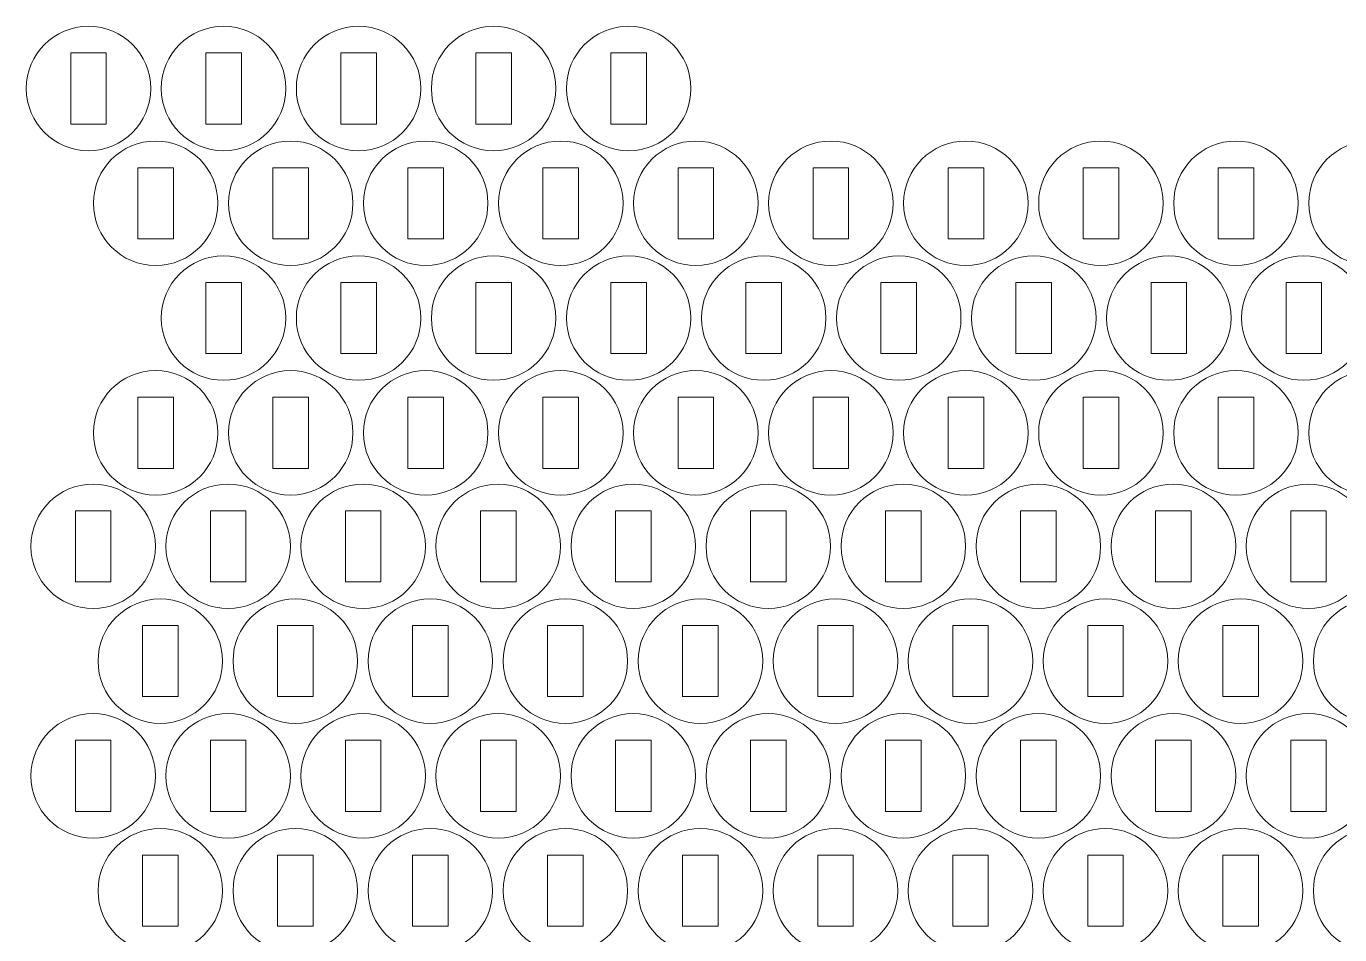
# Model space of a CAD drawing. Header units: millimetres. Extents: x -491 to 491, y -426 to 426.
# Drawn here: x -169.7 to -59, y -356.7 to -280 of the extents above; entities that cross this region are included whole.
import ezdxf

# ---------------------------------------------------------------- set-up
doc = ezdxf.new("R2010")
doc.units = ezdxf.units.MM
doc.header["$MEASUREMENT"] = 0
doc.layers.add('Camada 1', color=7, linetype='Continuous')

msp = doc.modelspace()

# ---------------------------------------------------------------- linework, layer by layer
at = {"layer": 'Camada 1', "lineweight": 20}
for points in [[(-164.47, -290.5416), (-161.5705, -290.5416), (-159.22, -288.1911), (-159.22, -285.2916), (-159.22, -285.2916), (-159.22, -282.3921), (-161.5705, -280.0416), (-164.47, -280.0416), (-164.47, -280.0416), (-167.3695, -280.0416), (-169.72, -282.3921), (-169.72, -285.2916), (-169.72, -285.2916), (-169.72, -288.1911), (-167.3695, -290.5416), (-164.47, -290.5416)], [(-153.0818, -290.5416), (-150.1823, -290.5416), (-147.8318, -288.1911), (-147.8318, -285.2916), (-147.8318, -285.2916), (-147.8318, -282.3921), (-150.1823, -280.0416), (-153.0818, -280.0416), (-153.0818, -280.0416), (-155.9813, -280.0416), (-158.3318, -282.3921), (-158.3318, -285.2916), (-158.3318, -285.2916), (-158.3318, -288.1911), (-155.9813, -290.5416), (-153.0818, -290.5416)], [(-141.6936, -290.5416), (-138.7941, -290.5416), (-136.4436, -288.1911), (-136.4436, -285.2916), (-136.4436, -285.2916), (-136.4436, -282.3921), (-138.7941, -280.0416), (-141.6936, -280.0416), (-141.6936, -280.0416), (-144.5931, -280.0416), (-146.9436, -282.3921), (-146.9436, -285.2916), (-146.9436, -285.2916), (-146.9436, -288.1911), (-144.5931, -290.5416), (-141.6936, -290.5416)], [(-130.3054, -290.5416), (-127.4059, -290.5416), (-125.0554, -288.1911), (-125.0554, -285.2916), (-125.0554, -285.2916), (-125.0554, -282.3921), (-127.4059, -280.0416), (-130.3054, -280.0416), (-130.3054, -280.0416), (-133.2049, -280.0416), (-135.5554, -282.3921), (-135.5554, -285.2916), (-135.5554, -285.2916), (-135.5554, -288.1911), (-133.2049, -290.5416), (-130.3054, -290.5416)], [(-118.9172, -290.5416), (-116.0177, -290.5416), (-113.6672, -288.1911), (-113.6672, -285.2916), (-113.6672, -285.2916), (-113.6672, -282.3921), (-116.0177, -280.0416), (-118.9172, -280.0416), (-118.9172, -280.0416), (-121.8167, -280.0416), (-124.1672, -282.3921), (-124.1672, -285.2916), (-124.1672, -285.2916), (-124.1672, -288.1911), (-121.8167, -290.5416), (-118.9172, -290.5416)], [(-165.97, -288.2916), (-165.97, -288.2916), (-162.97, -288.2916), (-162.97, -288.2916), (-162.97, -288.2916), (-162.97, -288.2916), (-162.97, -282.2916), (-162.97, -282.2916), (-162.97, -282.2916), (-162.97, -282.2916), (-165.97, -282.2916), (-165.97, -282.2916), (-165.97, -282.2916), (-165.97, -282.2916), (-165.97, -288.2916), (-165.97, -288.2916)], [(-154.5818, -288.2916), (-154.5818, -288.2916), (-151.5818, -288.2916), (-151.5818, -288.2916), (-151.5818, -288.2916), (-151.5818, -288.2916), (-151.5818, -282.2916), (-151.5818, -282.2916), (-151.5818, -282.2916), (-151.5818, -282.2916), (-154.5818, -282.2916), (-154.5818, -282.2916), (-154.5818, -282.2916), (-154.5818, -282.2916), (-154.5818, -288.2916), (-154.5818, -288.2916)], [(-143.1936, -288.2916), (-143.1936, -288.2916), (-140.1936, -288.2916), (-140.1936, -288.2916), (-140.1936, -288.2916), (-140.1936, -288.2916), (-140.1936, -282.2916), (-140.1936, -282.2916), (-140.1936, -282.2916), (-140.1936, -282.2916), (-143.1936, -282.2916), (-143.1936, -282.2916), (-143.1936, -282.2916), (-143.1936, -282.2916), (-143.1936, -288.2916), (-143.1936, -288.2916)], [(-131.8054, -288.2916), (-131.8054, -288.2916), (-128.8054, -288.2916), (-128.8054, -288.2916), (-128.8054, -288.2916), (-128.8054, -288.2916), (-128.8054, -282.2916), (-128.8054, -282.2916), (-128.8054, -282.2916), (-128.8054, -282.2916), (-131.8054, -282.2916), (-131.8054, -282.2916), (-131.8054, -282.2916), (-131.8054, -282.2916), (-131.8054, -288.2916), (-131.8054, -288.2916)], [(-120.4172, -288.2916), (-120.4172, -288.2916), (-117.4172, -288.2916), (-117.4172, -288.2916), (-117.4172, -288.2916), (-117.4172, -288.2916), (-117.4172, -282.2916), (-117.4172, -282.2916), (-117.4172, -282.2916), (-117.4172, -282.2916), (-120.4172, -282.2916), (-120.4172, -282.2916), (-120.4172, -282.2916), (-120.4172, -282.2916), (-120.4172, -288.2916), (-120.4172, -288.2916)], [(-158.8079, -300.2254), (-155.9084, -300.2254), (-153.5579, -297.8749), (-153.5579, -294.9754), (-153.5579, -294.9754), (-153.5579, -292.0759), (-155.9084, -289.7254), (-158.8079, -289.7254), (-158.8079, -289.7254), (-161.7074, -289.7254), (-164.0579, -292.0759), (-164.0579, -294.9754), (-164.0579, -294.9754), (-164.0579, -297.8749), (-161.7074, -300.2254), (-158.8079, -300.2254)], [(-147.4197, -300.2254), (-144.5202, -300.2254), (-142.1697, -297.8749), (-142.1697, -294.9754), (-142.1697, -294.9754), (-142.1697, -292.0759), (-144.5202, -289.7254), (-147.4197, -289.7254), (-147.4197, -289.7254), (-150.3192, -289.7254), (-152.6697, -292.0759), (-152.6697, -294.9754), (-152.6697, -294.9754), (-152.6697, -297.8749), (-150.3192, -300.2254), (-147.4197, -300.2254)], [(-136.0315, -300.2254), (-133.132, -300.2254), (-130.7815, -297.8749), (-130.7815, -294.9754), (-130.7815, -294.9754), (-130.7815, -292.0759), (-133.132, -289.7254), (-136.0315, -289.7254), (-136.0315, -289.7254), (-138.931, -289.7254), (-141.2815, -292.0759), (-141.2815, -294.9754), (-141.2815, -294.9754), (-141.2815, -297.8749), (-138.931, -300.2254), (-136.0315, -300.2254)], [(-124.6433, -300.2254), (-121.7438, -300.2254), (-119.3933, -297.8749), (-119.3933, -294.9754), (-119.3933, -294.9754), (-119.3933, -292.0759), (-121.7438, -289.7254), (-124.6433, -289.7254), (-124.6433, -289.7254), (-127.5428, -289.7254), (-129.8933, -292.0759), (-129.8933, -294.9754), (-129.8933, -294.9754), (-129.8933, -297.8749), (-127.5428, -300.2254), (-124.6433, -300.2254)], [(-113.2551, -300.2254), (-110.3556, -300.2254), (-108.0051, -297.8749), (-108.0051, -294.9754), (-108.0051, -294.9754), (-108.0051, -292.0759), (-110.3556, -289.7254), (-113.2551, -289.7254), (-113.2551, -289.7254), (-116.1546, -289.7254), (-118.5051, -292.0759), (-118.5051, -294.9754), (-118.5051, -294.9754), (-118.5051, -297.8749), (-116.1546, -300.2254), (-113.2551, -300.2254)], [(-101.8669, -300.2254), (-98.9674, -300.2254), (-96.6169, -297.8749), (-96.6169, -294.9754), (-96.6169, -294.9754), (-96.6169, -292.0759), (-98.9674, -289.7254), (-101.8669, -289.7254), (-101.8669, -289.7254), (-104.7664, -289.7254), (-107.1169, -292.0759), (-107.1169, -294.9754), (-107.1169, -294.9754), (-107.1169, -297.8749), (-104.7664, -300.2254), (-101.8669, -300.2254)], [(-90.4787, -300.2254), (-87.5792, -300.2254), (-85.2287, -297.8749), (-85.2287, -294.9754), (-85.2287, -294.9754), (-85.2287, -292.0759), (-87.5792, -289.7254), (-90.4787, -289.7254), (-90.4787, -289.7254), (-93.3782, -289.7254), (-95.7287, -292.0759), (-95.7287, -294.9754), (-95.7287, -294.9754), (-95.7287, -297.8749), (-93.3782, -300.2254), (-90.4787, -300.2254)], [(-79.0905, -300.2254), (-76.191, -300.2254), (-73.8405, -297.8749), (-73.8405, -294.9754), (-73.8405, -294.9754), (-73.8405, -292.0759), (-76.191, -289.7254), (-79.0905, -289.7254), (-79.0905, -289.7254), (-81.99, -289.7254), (-84.3405, -292.0759), (-84.3405, -294.9754), (-84.3405, -294.9754), (-84.3405, -297.8749), (-81.99, -300.2254), (-79.0905, -300.2254)], [(-67.7023, -300.2254), (-64.8028, -300.2254), (-62.4523, -297.8749), (-62.4523, -294.9754), (-62.4523, -294.9754), (-62.4523, -292.0759), (-64.8028, -289.7254), (-67.7023, -289.7254), (-67.7023, -289.7254), (-70.6018, -289.7254), (-72.9523, -292.0759), (-72.9523, -294.9754), (-72.9523, -294.9754), (-72.9523, -297.8749), (-70.6018, -300.2254), (-67.7023, -300.2254)], [(-56.3141, -300.2254), (-53.4146, -300.2254), (-51.0641, -297.8749), (-51.0641, -294.9754), (-51.0641, -294.9754), (-51.0641, -292.0759), (-53.4146, -289.7254), (-56.3141, -289.7254), (-56.3141, -289.7254), (-59.2136, -289.7254), (-61.5641, -292.0759), (-61.5641, -294.9754), (-61.5641, -294.9754), (-61.5641, -297.8749), (-59.2136, -300.2254), (-56.3141, -300.2254)], [(-160.3079, -297.9754), (-160.3079, -297.9754), (-157.3079, -297.9754), (-157.3079, -297.9754), (-157.3079, -297.9754), (-157.3079, -297.9754), (-157.3079, -291.9754), (-157.3079, -291.9754), (-157.3079, -291.9754), (-157.3079, -291.9754), (-160.3079, -291.9754), (-160.3079, -291.9754), (-160.3079, -291.9754), (-160.3079, -291.9754), (-160.3079, -297.9754), (-160.3079, -297.9754)], [(-148.9197, -297.9754), (-148.9197, -297.9754), (-145.9197, -297.9754), (-145.9197, -297.9754), (-145.9197, -297.9754), (-145.9197, -297.9754), (-145.9197, -291.9754), (-145.9197, -291.9754), (-145.9197, -291.9754), (-145.9197, -291.9754), (-148.9197, -291.9754), (-148.9197, -291.9754), (-148.9197, -291.9754), (-148.9197, -291.9754), (-148.9197, -297.9754), (-148.9197, -297.9754)], [(-137.5315, -297.9754), (-137.5315, -297.9754), (-134.5315, -297.9754), (-134.5315, -297.9754), (-134.5315, -297.9754), (-134.5315, -297.9754), (-134.5315, -291.9754), (-134.5315, -291.9754), (-134.5315, -291.9754), (-134.5315, -291.9754), (-137.5315, -291.9754), (-137.5315, -291.9754), (-137.5315, -291.9754), (-137.5315, -291.9754), (-137.5315, -297.9754), (-137.5315, -297.9754)], [(-126.1433, -297.9754), (-126.1433, -297.9754), (-123.1433, -297.9754), (-123.1433, -297.9754), (-123.1433, -297.9754), (-123.1433, -297.9754), (-123.1433, -291.9754), (-123.1433, -291.9754), (-123.1433, -291.9754), (-123.1433, -291.9754), (-126.1433, -291.9754), (-126.1433, -291.9754), (-126.1433, -291.9754), (-126.1433, -291.9754), (-126.1433, -297.9754), (-126.1433, -297.9754)], [(-114.7551, -297.9754), (-114.7551, -297.9754), (-111.7551, -297.9754), (-111.7551, -297.9754), (-111.7551, -297.9754), (-111.7551, -297.9754), (-111.7551, -291.9754), (-111.7551, -291.9754), (-111.7551, -291.9754), (-111.7551, -291.9754), (-114.7551, -291.9754), (-114.7551, -291.9754), (-114.7551, -291.9754), (-114.7551, -291.9754), (-114.7551, -297.9754), (-114.7551, -297.9754)], [(-103.3669, -297.9754), (-103.3669, -297.9754), (-100.3669, -297.9754), (-100.3669, -297.9754), (-100.3669, -297.9754), (-100.3669, -297.9754), (-100.3669, -291.9754), (-100.3669, -291.9754), (-100.3669, -291.9754), (-100.3669, -291.9754), (-103.3669, -291.9754), (-103.3669, -291.9754), (-103.3669, -291.9754), (-103.3669, -291.9754), (-103.3669, -297.9754), (-103.3669, -297.9754)], [(-91.9787, -297.9754), (-91.9787, -297.9754), (-88.9787, -297.9754), (-88.9787, -297.9754), (-88.9787, -297.9754), (-88.9787, -297.9754), (-88.9787, -291.9754), (-88.9787, -291.9754), (-88.9787, -291.9754), (-88.9787, -291.9754), (-91.9787, -291.9754), (-91.9787, -291.9754), (-91.9787, -291.9754), (-91.9787, -291.9754), (-91.9787, -297.9754), (-91.9787, -297.9754)], [(-80.5905, -297.9754), (-80.5905, -297.9754), (-77.5905, -297.9754), (-77.5905, -297.9754), (-77.5905, -297.9754), (-77.5905, -297.9754), (-77.5905, -291.9754), (-77.5905, -291.9754), (-77.5905, -291.9754), (-77.5905, -291.9754), (-80.5905, -291.9754), (-80.5905, -291.9754), (-80.5905, -291.9754), (-80.5905, -291.9754), (-80.5905, -297.9754), (-80.5905, -297.9754)], [(-69.2023, -297.9754), (-69.2023, -297.9754), (-66.2023, -297.9754), (-66.2023, -297.9754), (-66.2023, -297.9754), (-66.2023, -297.9754), (-66.2023, -291.9754), (-66.2023, -291.9754), (-66.2023, -291.9754), (-66.2023, -291.9754), (-69.2023, -291.9754), (-69.2023, -291.9754), (-69.2023, -291.9754), (-69.2023, -291.9754), (-69.2023, -297.9754), (-69.2023, -297.9754)], [(-153.0818, -309.9091), (-150.1823, -309.9091), (-147.8318, -307.5586), (-147.8318, -304.6591), (-147.8318, -304.6591), (-147.8318, -301.7596), (-150.1823, -299.4091), (-153.0818, -299.4091), (-153.0818, -299.4091), (-155.9813, -299.4091), (-158.3318, -301.7596), (-158.3318, -304.6591), (-158.3318, -304.6591), (-158.3318, -307.5586), (-155.9813, -309.9091), (-153.0818, -309.9091)], [(-141.6936, -309.9091), (-138.7941, -309.9091), (-136.4436, -307.5586), (-136.4436, -304.6591), (-136.4436, -304.6591), (-136.4436, -301.7596), (-138.7941, -299.4091), (-141.6936, -299.4091), (-141.6936, -299.4091), (-144.5931, -299.4091), (-146.9436, -301.7596), (-146.9436, -304.6591), (-146.9436, -304.6591), (-146.9436, -307.5586), (-144.5931, -309.9091), (-141.6936, -309.9091)], [(-130.3054, -309.9091), (-127.4059, -309.9091), (-125.0554, -307.5586), (-125.0554, -304.6591), (-125.0554, -304.6591), (-125.0554, -301.7596), (-127.4059, -299.4091), (-130.3054, -299.4091), (-130.3054, -299.4091), (-133.2049, -299.4091), (-135.5554, -301.7596), (-135.5554, -304.6591), (-135.5554, -304.6591), (-135.5554, -307.5586), (-133.2049, -309.9091), (-130.3054, -309.9091)], [(-118.9172, -309.9091), (-116.0177, -309.9091), (-113.6672, -307.5586), (-113.6672, -304.6591), (-113.6672, -304.6591), (-113.6672, -301.7596), (-116.0177, -299.4091), (-118.9172, -299.4091), (-118.9172, -299.4091), (-121.8167, -299.4091), (-124.1672, -301.7596), (-124.1672, -304.6591), (-124.1672, -304.6591), (-124.1672, -307.5586), (-121.8167, -309.9091), (-118.9172, -309.9091)], [(-107.529, -309.9091), (-104.6295, -309.9091), (-102.279, -307.5586), (-102.279, -304.6591), (-102.279, -304.6591), (-102.279, -301.7596), (-104.6295, -299.4091), (-107.529, -299.4091), (-107.529, -299.4091), (-110.4285, -299.4091), (-112.779, -301.7596), (-112.779, -304.6591), (-112.779, -304.6591), (-112.779, -307.5586), (-110.4285, -309.9091), (-107.529, -309.9091)], [(-96.1408, -309.9091), (-93.2413, -309.9091), (-90.8908, -307.5586), (-90.8908, -304.6591), (-90.8908, -304.6591), (-90.8908, -301.7596), (-93.2413, -299.4091), (-96.1408, -299.4091), (-96.1408, -299.4091), (-99.0403, -299.4091), (-101.3908, -301.7596), (-101.3908, -304.6591), (-101.3908, -304.6591), (-101.3908, -307.5586), (-99.0403, -309.9091), (-96.1408, -309.9091)], [(-84.7526, -309.9091), (-81.8531, -309.9091), (-79.5026, -307.5586), (-79.5026, -304.6591), (-79.5026, -304.6591), (-79.5026, -301.7596), (-81.8531, -299.4091), (-84.7526, -299.4091), (-84.7526, -299.4091), (-87.6521, -299.4091), (-90.0026, -301.7596), (-90.0026, -304.6591), (-90.0026, -304.6591), (-90.0026, -307.5586), (-87.6521, -309.9091), (-84.7526, -309.9091)], [(-73.3644, -309.9091), (-70.4649, -309.9091), (-68.1144, -307.5586), (-68.1144, -304.6591), (-68.1144, -304.6591), (-68.1144, -301.7596), (-70.4649, -299.4091), (-73.3644, -299.4091), (-73.3644, -299.4091), (-76.2639, -299.4091), (-78.6144, -301.7596), (-78.6144, -304.6591), (-78.6144, -304.6591), (-78.6144, -307.5586), (-76.2639, -309.9091), (-73.3644, -309.9091)], [(-61.9762, -309.9091), (-59.0767, -309.9091), (-56.7262, -307.5586), (-56.7262, -304.6591), (-56.7262, -304.6591), (-56.7262, -301.7596), (-59.0767, -299.4091), (-61.9762, -299.4091), (-61.9762, -299.4091), (-64.8757, -299.4091), (-67.2262, -301.7596), (-67.2262, -304.6591), (-67.2262, -304.6591), (-67.2262, -307.5586), (-64.8757, -309.9091), (-61.9762, -309.9091)], [(-154.5818, -307.6591), (-154.5818, -307.6591), (-151.5818, -307.6591), (-151.5818, -307.6591), (-151.5818, -307.6591), (-151.5818, -307.6591), (-151.5818, -301.6591), (-151.5818, -301.6591), (-151.5818, -301.6591), (-151.5818, -301.6591), (-154.5818, -301.6591), (-154.5818, -301.6591), (-154.5818, -301.6591), (-154.5818, -301.6591), (-154.5818, -307.6591), (-154.5818, -307.6591)], [(-143.1936, -307.6591), (-143.1936, -307.6591), (-140.1936, -307.6591), (-140.1936, -307.6591), (-140.1936, -307.6591), (-140.1936, -307.6591), (-140.1936, -301.6591), (-140.1936, -301.6591), (-140.1936, -301.6591), (-140.1936, -301.6591), (-143.1936, -301.6591), (-143.1936, -301.6591), (-143.1936, -301.6591), (-143.1936, -301.6591), (-143.1936, -307.6591), (-143.1936, -307.6591)], [(-131.8054, -307.6591), (-131.8054, -307.6591), (-128.8054, -307.6591), (-128.8054, -307.6591), (-128.8054, -307.6591), (-128.8054, -307.6591), (-128.8054, -301.6591), (-128.8054, -301.6591), (-128.8054, -301.6591), (-128.8054, -301.6591), (-131.8054, -301.6591), (-131.8054, -301.6591), (-131.8054, -301.6591), (-131.8054, -301.6591), (-131.8054, -307.6591), (-131.8054, -307.6591)], [(-120.4172, -307.6591), (-120.4172, -307.6591), (-117.4172, -307.6591), (-117.4172, -307.6591), (-117.4172, -307.6591), (-117.4172, -307.6591), (-117.4172, -301.6591), (-117.4172, -301.6591), (-117.4172, -301.6591), (-117.4172, -301.6591), (-120.4172, -301.6591), (-120.4172, -301.6591), (-120.4172, -301.6591), (-120.4172, -301.6591), (-120.4172, -307.6591), (-120.4172, -307.6591)], [(-109.029, -307.6591), (-109.029, -307.6591), (-106.029, -307.6591), (-106.029, -307.6591), (-106.029, -307.6591), (-106.029, -307.6591), (-106.029, -301.6591), (-106.029, -301.6591), (-106.029, -301.6591), (-106.029, -301.6591), (-109.029, -301.6591), (-109.029, -301.6591), (-109.029, -301.6591), (-109.029, -301.6591), (-109.029, -307.6591), (-109.029, -307.6591)], [(-97.6408, -307.6591), (-97.6408, -307.6591), (-94.6408, -307.6591), (-94.6408, -307.6591), (-94.6408, -307.6591), (-94.6408, -307.6591), (-94.6408, -301.6591), (-94.6408, -301.6591), (-94.6408, -301.6591), (-94.6408, -301.6591), (-97.6408, -301.6591), (-97.6408, -301.6591), (-97.6408, -301.6591), (-97.6408, -301.6591), (-97.6408, -307.6591), (-97.6408, -307.6591)], [(-86.2526, -307.6591), (-86.2526, -307.6591), (-83.2526, -307.6591), (-83.2526, -307.6591), (-83.2526, -307.6591), (-83.2526, -307.6591), (-83.2526, -301.6591), (-83.2526, -301.6591), (-83.2526, -301.6591), (-83.2526, -301.6591), (-86.2526, -301.6591), (-86.2526, -301.6591), (-86.2526, -301.6591), (-86.2526, -301.6591), (-86.2526, -307.6591), (-86.2526, -307.6591)], [(-74.8644, -307.6591), (-74.8644, -307.6591), (-71.8644, -307.6591), (-71.8644, -307.6591), (-71.8644, -307.6591), (-71.8644, -307.6591), (-71.8644, -301.6591), (-71.8644, -301.6591), (-71.8644, -301.6591), (-71.8644, -301.6591), (-74.8644, -301.6591), (-74.8644, -301.6591), (-74.8644, -301.6591), (-74.8644, -301.6591), (-74.8644, -307.6591), (-74.8644, -307.6591)], [(-63.4762, -307.6591), (-63.4762, -307.6591), (-60.4762, -307.6591), (-60.4762, -307.6591), (-60.4762, -307.6591), (-60.4762, -307.6591), (-60.4762, -301.6591), (-60.4762, -301.6591), (-60.4762, -301.6591), (-60.4762, -301.6591), (-63.4762, -301.6591), (-63.4762, -301.6591), (-63.4762, -301.6591), (-63.4762, -301.6591), (-63.4762, -307.6591), (-63.4762, -307.6591)], [(-158.8079, -319.5929), (-155.9084, -319.5929), (-153.5579, -317.2424), (-153.5579, -314.3429), (-153.5579, -314.3429), (-153.5579, -311.4434), (-155.9084, -309.0929), (-158.8079, -309.0929), (-158.8079, -309.0929), (-161.7074, -309.0929), (-164.0579, -311.4434), (-164.0579, -314.3429), (-164.0579, -314.3429), (-164.0579, -317.2424), (-161.7074, -319.5929), (-158.8079, -319.5929)], [(-147.4197, -319.5929), (-144.5202, -319.5929), (-142.1697, -317.2424), (-142.1697, -314.3429), (-142.1697, -314.3429), (-142.1697, -311.4434), (-144.5202, -309.0929), (-147.4197, -309.0929), (-147.4197, -309.0929), (-150.3192, -309.0929), (-152.6697, -311.4434), (-152.6697, -314.3429), (-152.6697, -314.3429), (-152.6697, -317.2424), (-150.3192, -319.5929), (-147.4197, -319.5929)], [(-136.0315, -319.5929), (-133.132, -319.5929), (-130.7815, -317.2424), (-130.7815, -314.3429), (-130.7815, -314.3429), (-130.7815, -311.4434), (-133.132, -309.0929), (-136.0315, -309.0929), (-136.0315, -309.0929), (-138.931, -309.0929), (-141.2815, -311.4434), (-141.2815, -314.3429), (-141.2815, -314.3429), (-141.2815, -317.2424), (-138.931, -319.5929), (-136.0315, -319.5929)], [(-124.6433, -319.5929), (-121.7438, -319.5929), (-119.3933, -317.2424), (-119.3933, -314.3429), (-119.3933, -314.3429), (-119.3933, -311.4434), (-121.7438, -309.0929), (-124.6433, -309.0929), (-124.6433, -309.0929), (-127.5428, -309.0929), (-129.8933, -311.4434), (-129.8933, -314.3429), (-129.8933, -314.3429), (-129.8933, -317.2424), (-127.5428, -319.5929), (-124.6433, -319.5929)], [(-113.2551, -319.5929), (-110.3556, -319.5929), (-108.0051, -317.2424), (-108.0051, -314.3429), (-108.0051, -314.3429), (-108.0051, -311.4434), (-110.3556, -309.0929), (-113.2551, -309.0929), (-113.2551, -309.0929), (-116.1546, -309.0929), (-118.5051, -311.4434), (-118.5051, -314.3429), (-118.5051, -314.3429), (-118.5051, -317.2424), (-116.1546, -319.5929), (-113.2551, -319.5929)], [(-101.8669, -319.5929), (-98.9674, -319.5929), (-96.6169, -317.2424), (-96.6169, -314.3429), (-96.6169, -314.3429), (-96.6169, -311.4434), (-98.9674, -309.0929), (-101.8669, -309.0929), (-101.8669, -309.0929), (-104.7664, -309.0929), (-107.1169, -311.4434), (-107.1169, -314.3429), (-107.1169, -314.3429), (-107.1169, -317.2424), (-104.7664, -319.5929), (-101.8669, -319.5929)], [(-90.4787, -319.5929), (-87.5792, -319.5929), (-85.2287, -317.2424), (-85.2287, -314.3429), (-85.2287, -314.3429), (-85.2287, -311.4434), (-87.5792, -309.0929), (-90.4787, -309.0929), (-90.4787, -309.0929), (-93.3782, -309.0929), (-95.7287, -311.4434), (-95.7287, -314.3429), (-95.7287, -314.3429), (-95.7287, -317.2424), (-93.3782, -319.5929), (-90.4787, -319.5929)], [(-79.0905, -319.5929), (-76.191, -319.5929), (-73.8405, -317.2424), (-73.8405, -314.3429), (-73.8405, -314.3429), (-73.8405, -311.4434), (-76.191, -309.0929), (-79.0905, -309.0929), (-79.0905, -309.0929), (-81.99, -309.0929), (-84.3405, -311.4434), (-84.3405, -314.3429), (-84.3405, -314.3429), (-84.3405, -317.2424), (-81.99, -319.5929), (-79.0905, -319.5929)], [(-67.7023, -319.5929), (-64.8028, -319.5929), (-62.4523, -317.2424), (-62.4523, -314.3429), (-62.4523, -314.3429), (-62.4523, -311.4434), (-64.8028, -309.0929), (-67.7023, -309.0929), (-67.7023, -309.0929), (-70.6018, -309.0929), (-72.9523, -311.4434), (-72.9523, -314.3429), (-72.9523, -314.3429), (-72.9523, -317.2424), (-70.6018, -319.5929), (-67.7023, -319.5929)], [(-56.3141, -319.5929), (-53.4146, -319.5929), (-51.0641, -317.2424), (-51.0641, -314.3429), (-51.0641, -314.3429), (-51.0641, -311.4434), (-53.4146, -309.0929), (-56.3141, -309.0929), (-56.3141, -309.0929), (-59.2136, -309.0929), (-61.5641, -311.4434), (-61.5641, -314.3429), (-61.5641, -314.3429), (-61.5641, -317.2424), (-59.2136, -319.5929), (-56.3141, -319.5929)], [(-160.3079, -317.3429), (-160.3079, -317.3429), (-157.3079, -317.3429), (-157.3079, -317.3429), (-157.3079, -317.3429), (-157.3079, -317.3429), (-157.3079, -311.3429), (-157.3079, -311.3429), (-157.3079, -311.3429), (-157.3079, -311.3429), (-160.3079, -311.3429), (-160.3079, -311.3429), (-160.3079, -311.3429), (-160.3079, -311.3429), (-160.3079, -317.3429), (-160.3079, -317.3429)], [(-148.9197, -317.3429), (-148.9197, -317.3429), (-145.9197, -317.3429), (-145.9197, -317.3429), (-145.9197, -317.3429), (-145.9197, -317.3429), (-145.9197, -311.3429), (-145.9197, -311.3429), (-145.9197, -311.3429), (-145.9197, -311.3429), (-148.9197, -311.3429), (-148.9197, -311.3429), (-148.9197, -311.3429), (-148.9197, -311.3429), (-148.9197, -317.3429), (-148.9197, -317.3429)], [(-137.5315, -317.3429), (-137.5315, -317.3429), (-134.5315, -317.3429), (-134.5315, -317.3429), (-134.5315, -317.3429), (-134.5315, -317.3429), (-134.5315, -311.3429), (-134.5315, -311.3429), (-134.5315, -311.3429), (-134.5315, -311.3429), (-137.5315, -311.3429), (-137.5315, -311.3429), (-137.5315, -311.3429), (-137.5315, -311.3429), (-137.5315, -317.3429), (-137.5315, -317.3429)], [(-126.1433, -317.3429), (-126.1433, -317.3429), (-123.1433, -317.3429), (-123.1433, -317.3429), (-123.1433, -317.3429), (-123.1433, -317.3429), (-123.1433, -311.3429), (-123.1433, -311.3429), (-123.1433, -311.3429), (-123.1433, -311.3429), (-126.1433, -311.3429), (-126.1433, -311.3429), (-126.1433, -311.3429), (-126.1433, -311.3429), (-126.1433, -317.3429), (-126.1433, -317.3429)], [(-114.7551, -317.3429), (-114.7551, -317.3429), (-111.7551, -317.3429), (-111.7551, -317.3429), (-111.7551, -317.3429), (-111.7551, -317.3429), (-111.7551, -311.3429), (-111.7551, -311.3429), (-111.7551, -311.3429), (-111.7551, -311.3429), (-114.7551, -311.3429), (-114.7551, -311.3429), (-114.7551, -311.3429), (-114.7551, -311.3429), (-114.7551, -317.3429), (-114.7551, -317.3429)], [(-103.3669, -317.3429), (-103.3669, -317.3429), (-100.3669, -317.3429), (-100.3669, -317.3429), (-100.3669, -317.3429), (-100.3669, -317.3429), (-100.3669, -311.3429), (-100.3669, -311.3429), (-100.3669, -311.3429), (-100.3669, -311.3429), (-103.3669, -311.3429), (-103.3669, -311.3429), (-103.3669, -311.3429), (-103.3669, -311.3429), (-103.3669, -317.3429), (-103.3669, -317.3429)], [(-91.9787, -317.3429), (-91.9787, -317.3429), (-88.9787, -317.3429), (-88.9787, -317.3429), (-88.9787, -317.3429), (-88.9787, -317.3429), (-88.9787, -311.3429), (-88.9787, -311.3429), (-88.9787, -311.3429), (-88.9787, -311.3429), (-91.9787, -311.3429), (-91.9787, -311.3429), (-91.9787, -311.3429), (-91.9787, -311.3429), (-91.9787, -317.3429), (-91.9787, -317.3429)], [(-80.5905, -317.3429), (-80.5905, -317.3429), (-77.5905, -317.3429), (-77.5905, -317.3429), (-77.5905, -317.3429), (-77.5905, -317.3429), (-77.5905, -311.3429), (-77.5905, -311.3429), (-77.5905, -311.3429), (-77.5905, -311.3429), (-80.5905, -311.3429), (-80.5905, -311.3429), (-80.5905, -311.3429), (-80.5905, -311.3429), (-80.5905, -317.3429), (-80.5905, -317.3429)], [(-69.2023, -317.3429), (-69.2023, -317.3429), (-66.2023, -317.3429), (-66.2023, -317.3429), (-66.2023, -317.3429), (-66.2023, -317.3429), (-66.2023, -311.3429), (-66.2023, -311.3429), (-66.2023, -311.3429), (-66.2023, -311.3429), (-69.2023, -311.3429), (-69.2023, -311.3429), (-69.2023, -311.3429), (-69.2023, -311.3429), (-69.2023, -317.3429), (-69.2023, -317.3429)], [(-164.0812, -329.1638), (-161.1817, -329.1638), (-158.8312, -326.8133), (-158.8312, -323.9138), (-158.8312, -323.9138), (-158.8312, -321.0143), (-161.1817, -318.6638), (-164.0812, -318.6638), (-164.0812, -318.6638), (-166.9807, -318.6638), (-169.3312, -321.0143), (-169.3312, -323.9138), (-169.3312, -323.9138), (-169.3312, -326.8133), (-166.9807, -329.1638), (-164.0812, -329.1638)], [(-152.693, -329.1638), (-149.7935, -329.1638), (-147.443, -326.8133), (-147.443, -323.9138), (-147.443, -323.9138), (-147.443, -321.0143), (-149.7935, -318.6638), (-152.693, -318.6638), (-152.693, -318.6638), (-155.5925, -318.6638), (-157.943, -321.0143), (-157.943, -323.9138), (-157.943, -323.9138), (-157.943, -326.8133), (-155.5925, -329.1638), (-152.693, -329.1638)], [(-141.3048, -329.1638), (-138.4053, -329.1638), (-136.0548, -326.8133), (-136.0548, -323.9138), (-136.0548, -323.9138), (-136.0548, -321.0143), (-138.4053, -318.6638), (-141.3048, -318.6638), (-141.3048, -318.6638), (-144.2043, -318.6638), (-146.5548, -321.0143), (-146.5548, -323.9138), (-146.5548, -323.9138), (-146.5548, -326.8133), (-144.2043, -329.1638), (-141.3048, -329.1638)], [(-129.9166, -329.1638), (-127.0171, -329.1638), (-124.6666, -326.8133), (-124.6666, -323.9138), (-124.6666, -323.9138), (-124.6666, -321.0143), (-127.0171, -318.6638), (-129.9166, -318.6638), (-129.9166, -318.6638), (-132.8161, -318.6638), (-135.1666, -321.0143), (-135.1666, -323.9138), (-135.1666, -323.9138), (-135.1666, -326.8133), (-132.8161, -329.1638), (-129.9166, -329.1638)], [(-118.5284, -329.1638), (-115.6289, -329.1638), (-113.2784, -326.8133), (-113.2784, -323.9138), (-113.2784, -323.9138), (-113.2784, -321.0143), (-115.6289, -318.6638), (-118.5284, -318.6638), (-118.5284, -318.6638), (-121.4279, -318.6638), (-123.7784, -321.0143), (-123.7784, -323.9138), (-123.7784, -323.9138), (-123.7784, -326.8133), (-121.4279, -329.1638), (-118.5284, -329.1638)], [(-107.1402, -329.1638), (-104.2407, -329.1638), (-101.8902, -326.8133), (-101.8902, -323.9138), (-101.8902, -323.9138), (-101.8902, -321.0143), (-104.2407, -318.6638), (-107.1402, -318.6638), (-107.1402, -318.6638), (-110.0397, -318.6638), (-112.3902, -321.0143), (-112.3902, -323.9138), (-112.3902, -323.9138), (-112.3902, -326.8133), (-110.0397, -329.1638), (-107.1402, -329.1638)], [(-95.752, -329.1638), (-92.8525, -329.1638), (-90.502, -326.8133), (-90.502, -323.9138), (-90.502, -323.9138), (-90.502, -321.0143), (-92.8525, -318.6638), (-95.752, -318.6638), (-95.752, -318.6638), (-98.6515, -318.6638), (-101.002, -321.0143), (-101.002, -323.9138), (-101.002, -323.9138), (-101.002, -326.8133), (-98.6515, -329.1638), (-95.752, -329.1638)], [(-84.3638, -329.1638), (-81.4643, -329.1638), (-79.1138, -326.8133), (-79.1138, -323.9138), (-79.1138, -323.9138), (-79.1138, -321.0143), (-81.4643, -318.6638), (-84.3638, -318.6638), (-84.3638, -318.6638), (-87.2633, -318.6638), (-89.6138, -321.0143), (-89.6138, -323.9138), (-89.6138, -323.9138), (-89.6138, -326.8133), (-87.2633, -329.1638), (-84.3638, -329.1638)], [(-72.9756, -329.1638), (-70.0761, -329.1638), (-67.7256, -326.8133), (-67.7256, -323.9138), (-67.7256, -323.9138), (-67.7256, -321.0143), (-70.0761, -318.6638), (-72.9756, -318.6638), (-72.9756, -318.6638), (-75.8751, -318.6638), (-78.2256, -321.0143), (-78.2256, -323.9138), (-78.2256, -323.9138), (-78.2256, -326.8133), (-75.8751, -329.1638), (-72.9756, -329.1638)], [(-61.5874, -329.1638), (-58.6879, -329.1638), (-56.3374, -326.8133), (-56.3374, -323.9138), (-56.3374, -323.9138), (-56.3374, -321.0143), (-58.6879, -318.6638), (-61.5874, -318.6638), (-61.5874, -318.6638), (-64.4869, -318.6638), (-66.8374, -321.0143), (-66.8374, -323.9138), (-66.8374, -323.9138), (-66.8374, -326.8133), (-64.4869, -329.1638), (-61.5874, -329.1638)], [(-165.5812, -326.9138), (-165.5812, -326.9138), (-162.5812, -326.9138), (-162.5812, -326.9138), (-162.5812, -326.9138), (-162.5812, -326.9138), (-162.5812, -320.9138), (-162.5812, -320.9138), (-162.5812, -320.9138), (-162.5812, -320.9138), (-165.5812, -320.9138), (-165.5812, -320.9138), (-165.5812, -320.9138), (-165.5812, -320.9138), (-165.5812, -326.9138), (-165.5812, -326.9138)], [(-154.193, -326.9138), (-154.193, -326.9138), (-151.193, -326.9138), (-151.193, -326.9138), (-151.193, -326.9138), (-151.193, -326.9138), (-151.193, -320.9138), (-151.193, -320.9138), (-151.193, -320.9138), (-151.193, -320.9138), (-154.193, -320.9138), (-154.193, -320.9138), (-154.193, -320.9138), (-154.193, -320.9138), (-154.193, -326.9138), (-154.193, -326.9138)], [(-142.8048, -326.9138), (-142.8048, -326.9138), (-139.8048, -326.9138), (-139.8048, -326.9138), (-139.8048, -326.9138), (-139.8048, -326.9138), (-139.8048, -320.9138), (-139.8048, -320.9138), (-139.8048, -320.9138), (-139.8048, -320.9138), (-142.8048, -320.9138), (-142.8048, -320.9138), (-142.8048, -320.9138), (-142.8048, -320.9138), (-142.8048, -326.9138), (-142.8048, -326.9138)], [(-131.4166, -326.9138), (-131.4166, -326.9138), (-128.4166, -326.9138), (-128.4166, -326.9138), (-128.4166, -326.9138), (-128.4166, -326.9138), (-128.4166, -320.9138), (-128.4166, -320.9138), (-128.4166, -320.9138), (-128.4166, -320.9138), (-131.4166, -320.9138), (-131.4166, -320.9138), (-131.4166, -320.9138), (-131.4166, -320.9138), (-131.4166, -326.9138), (-131.4166, -326.9138)], [(-120.0284, -326.9138), (-120.0284, -326.9138), (-117.0284, -326.9138), (-117.0284, -326.9138), (-117.0284, -326.9138), (-117.0284, -326.9138), (-117.0284, -320.9138), (-117.0284, -320.9138), (-117.0284, -320.9138), (-117.0284, -320.9138), (-120.0284, -320.9138), (-120.0284, -320.9138), (-120.0284, -320.9138), (-120.0284, -320.9138), (-120.0284, -326.9138), (-120.0284, -326.9138)], [(-108.6402, -326.9138), (-108.6402, -326.9138), (-105.6402, -326.9138), (-105.6402, -326.9138), (-105.6402, -326.9138), (-105.6402, -326.9138), (-105.6402, -320.9138), (-105.6402, -320.9138), (-105.6402, -320.9138), (-105.6402, -320.9138), (-108.6402, -320.9138), (-108.6402, -320.9138), (-108.6402, -320.9138), (-108.6402, -320.9138), (-108.6402, -326.9138), (-108.6402, -326.9138)], [(-97.252, -326.9138), (-97.252, -326.9138), (-94.252, -326.9138), (-94.252, -326.9138), (-94.252, -326.9138), (-94.252, -326.9138), (-94.252, -320.9138), (-94.252, -320.9138), (-94.252, -320.9138), (-94.252, -320.9138), (-97.252, -320.9138), (-97.252, -320.9138), (-97.252, -320.9138), (-97.252, -320.9138), (-97.252, -326.9138), (-97.252, -326.9138)], [(-85.8638, -326.9138), (-85.8638, -326.9138), (-82.8638, -326.9138), (-82.8638, -326.9138), (-82.8638, -326.9138), (-82.8638, -326.9138), (-82.8638, -320.9138), (-82.8638, -320.9138), (-82.8638, -320.9138), (-82.8638, -320.9138), (-85.8638, -320.9138), (-85.8638, -320.9138), (-85.8638, -320.9138), (-85.8638, -320.9138), (-85.8638, -326.9138), (-85.8638, -326.9138)], [(-74.4756, -326.9138), (-74.4756, -326.9138), (-71.4756, -326.9138), (-71.4756, -326.9138), (-71.4756, -326.9138), (-71.4756, -326.9138), (-71.4756, -320.9138), (-71.4756, -320.9138), (-71.4756, -320.9138), (-71.4756, -320.9138), (-74.4756, -320.9138), (-74.4756, -320.9138), (-74.4756, -320.9138), (-74.4756, -320.9138), (-74.4756, -326.9138), (-74.4756, -326.9138)], [(-63.0874, -326.9138), (-63.0874, -326.9138), (-60.0874, -326.9138), (-60.0874, -326.9138), (-60.0874, -326.9138), (-60.0874, -326.9138), (-60.0874, -320.9138), (-60.0874, -320.9138), (-60.0874, -320.9138), (-60.0874, -320.9138), (-63.0874, -320.9138), (-63.0874, -320.9138), (-63.0874, -320.9138), (-63.0874, -320.9138), (-63.0874, -326.9138), (-63.0874, -326.9138)], [(-158.4191, -338.8476), (-155.5196, -338.8476), (-153.1691, -336.4971), (-153.1691, -333.5976), (-153.1691, -333.5976), (-153.1691, -330.6981), (-155.5196, -328.3476), (-158.4191, -328.3476), (-158.4191, -328.3476), (-161.3186, -328.3476), (-163.6691, -330.6981), (-163.6691, -333.5976), (-163.6691, -333.5976), (-163.6691, -336.4971), (-161.3186, -338.8476), (-158.4191, -338.8476)], [(-147.0309, -338.8476), (-144.1314, -338.8476), (-141.7809, -336.4971), (-141.7809, -333.5976), (-141.7809, -333.5976), (-141.7809, -330.6981), (-144.1314, -328.3476), (-147.0309, -328.3476), (-147.0309, -328.3476), (-149.9304, -328.3476), (-152.2809, -330.6981), (-152.2809, -333.5976), (-152.2809, -333.5976), (-152.2809, -336.4971), (-149.9304, -338.8476), (-147.0309, -338.8476)], [(-135.6427, -338.8476), (-132.7432, -338.8476), (-130.3927, -336.4971), (-130.3927, -333.5976), (-130.3927, -333.5976), (-130.3927, -330.6981), (-132.7432, -328.3476), (-135.6427, -328.3476), (-135.6427, -328.3476), (-138.5422, -328.3476), (-140.8927, -330.6981), (-140.8927, -333.5976), (-140.8927, -333.5976), (-140.8927, -336.4971), (-138.5422, -338.8476), (-135.6427, -338.8476)], [(-124.2545, -338.8476), (-121.355, -338.8476), (-119.0045, -336.4971), (-119.0045, -333.5976), (-119.0045, -333.5976), (-119.0045, -330.6981), (-121.355, -328.3476), (-124.2545, -328.3476), (-124.2545, -328.3476), (-127.154, -328.3476), (-129.5045, -330.6981), (-129.5045, -333.5976), (-129.5045, -333.5976), (-129.5045, -336.4971), (-127.154, -338.8476), (-124.2545, -338.8476)], [(-112.8663, -338.8476), (-109.9668, -338.8476), (-107.6163, -336.4971), (-107.6163, -333.5976), (-107.6163, -333.5976), (-107.6163, -330.6981), (-109.9668, -328.3476), (-112.8663, -328.3476), (-112.8663, -328.3476), (-115.7658, -328.3476), (-118.1163, -330.6981), (-118.1163, -333.5976), (-118.1163, -333.5976), (-118.1163, -336.4971), (-115.7658, -338.8476), (-112.8663, -338.8476)], [(-101.4781, -338.8476), (-98.5786, -338.8476), (-96.2281, -336.4971), (-96.2281, -333.5976), (-96.2281, -333.5976), (-96.2281, -330.6981), (-98.5786, -328.3476), (-101.4781, -328.3476), (-101.4781, -328.3476), (-104.3776, -328.3476), (-106.7281, -330.6981), (-106.7281, -333.5976), (-106.7281, -333.5976), (-106.7281, -336.4971), (-104.3776, -338.8476), (-101.4781, -338.8476)], [(-90.0899, -338.8476), (-87.1904, -338.8476), (-84.8399, -336.4971), (-84.8399, -333.5976), (-84.8399, -333.5976), (-84.8399, -330.6981), (-87.1904, -328.3476), (-90.0899, -328.3476), (-90.0899, -328.3476), (-92.9894, -328.3476), (-95.3399, -330.6981), (-95.3399, -333.5976), (-95.3399, -333.5976), (-95.3399, -336.4971), (-92.9894, -338.8476), (-90.0899, -338.8476)], [(-78.7017, -338.8476), (-75.8022, -338.8476), (-73.4517, -336.4971), (-73.4517, -333.5976), (-73.4517, -333.5976), (-73.4517, -330.6981), (-75.8022, -328.3476), (-78.7017, -328.3476), (-78.7017, -328.3476), (-81.6012, -328.3476), (-83.9517, -330.6981), (-83.9517, -333.5976), (-83.9517, -333.5976), (-83.9517, -336.4971), (-81.6012, -338.8476), (-78.7017, -338.8476)], [(-67.3135, -338.8476), (-64.414, -338.8476), (-62.0635, -336.4971), (-62.0635, -333.5976), (-62.0635, -333.5976), (-62.0635, -330.6981), (-64.414, -328.3476), (-67.3135, -328.3476), (-67.3135, -328.3476), (-70.213, -328.3476), (-72.5635, -330.6981), (-72.5635, -333.5976), (-72.5635, -333.5976), (-72.5635, -336.4971), (-70.213, -338.8476), (-67.3135, -338.8476)], [(-55.9253, -338.8476), (-53.0258, -338.8476), (-50.6753, -336.4971), (-50.6753, -333.5976), (-50.6753, -333.5976), (-50.6753, -330.6981), (-53.0258, -328.3476), (-55.9253, -328.3476), (-55.9253, -328.3476), (-58.8248, -328.3476), (-61.1753, -330.6981), (-61.1753, -333.5976), (-61.1753, -333.5976), (-61.1753, -336.4971), (-58.8248, -338.8476), (-55.9253, -338.8476)], [(-159.9191, -336.5976), (-159.9191, -336.5976), (-156.9191, -336.5976), (-156.9191, -336.5976), (-156.9191, -336.5976), (-156.9191, -336.5976), (-156.9191, -330.5976), (-156.9191, -330.5976), (-156.9191, -330.5976), (-156.9191, -330.5976), (-159.9191, -330.5976), (-159.9191, -330.5976), (-159.9191, -330.5976), (-159.9191, -330.5976), (-159.9191, -336.5976), (-159.9191, -336.5976)], [(-148.5309, -336.5976), (-148.5309, -336.5976), (-145.5309, -336.5976), (-145.5309, -336.5976), (-145.5309, -336.5976), (-145.5309, -336.5976), (-145.5309, -330.5976), (-145.5309, -330.5976), (-145.5309, -330.5976), (-145.5309, -330.5976), (-148.5309, -330.5976), (-148.5309, -330.5976), (-148.5309, -330.5976), (-148.5309, -330.5976), (-148.5309, -336.5976), (-148.5309, -336.5976)], [(-137.1427, -336.5976), (-137.1427, -336.5976), (-134.1427, -336.5976), (-134.1427, -336.5976), (-134.1427, -336.5976), (-134.1427, -336.5976), (-134.1427, -330.5976), (-134.1427, -330.5976), (-134.1427, -330.5976), (-134.1427, -330.5976), (-137.1427, -330.5976), (-137.1427, -330.5976), (-137.1427, -330.5976), (-137.1427, -330.5976), (-137.1427, -336.5976), (-137.1427, -336.5976)], [(-125.7545, -336.5976), (-125.7545, -336.5976), (-122.7545, -336.5976), (-122.7545, -336.5976), (-122.7545, -336.5976), (-122.7545, -336.5976), (-122.7545, -330.5976), (-122.7545, -330.5976), (-122.7545, -330.5976), (-122.7545, -330.5976), (-125.7545, -330.5976), (-125.7545, -330.5976), (-125.7545, -330.5976), (-125.7545, -330.5976), (-125.7545, -336.5976), (-125.7545, -336.5976)], [(-114.3663, -336.5976), (-114.3663, -336.5976), (-111.3663, -336.5976), (-111.3663, -336.5976), (-111.3663, -336.5976), (-111.3663, -336.5976), (-111.3663, -330.5976), (-111.3663, -330.5976), (-111.3663, -330.5976), (-111.3663, -330.5976), (-114.3663, -330.5976), (-114.3663, -330.5976), (-114.3663, -330.5976), (-114.3663, -330.5976), (-114.3663, -336.5976), (-114.3663, -336.5976)], [(-102.9781, -336.5976), (-102.9781, -336.5976), (-99.9781, -336.5976), (-99.9781, -336.5976), (-99.9781, -336.5976), (-99.9781, -336.5976), (-99.9781, -330.5976), (-99.9781, -330.5976), (-99.9781, -330.5976), (-99.9781, -330.5976), (-102.9781, -330.5976), (-102.9781, -330.5976), (-102.9781, -330.5976), (-102.9781, -330.5976), (-102.9781, -336.5976), (-102.9781, -336.5976)], [(-91.5899, -336.5976), (-91.5899, -336.5976), (-88.5899, -336.5976), (-88.5899, -336.5976), (-88.5899, -336.5976), (-88.5899, -336.5976), (-88.5899, -330.5976), (-88.5899, -330.5976), (-88.5899, -330.5976), (-88.5899, -330.5976), (-91.5899, -330.5976), (-91.5899, -330.5976), (-91.5899, -330.5976), (-91.5899, -330.5976), (-91.5899, -336.5976), (-91.5899, -336.5976)], [(-80.2017, -336.5976), (-80.2017, -336.5976), (-77.2017, -336.5976), (-77.2017, -336.5976), (-77.2017, -336.5976), (-77.2017, -336.5976), (-77.2017, -330.5976), (-77.2017, -330.5976), (-77.2017, -330.5976), (-77.2017, -330.5976), (-80.2017, -330.5976), (-80.2017, -330.5976), (-80.2017, -330.5976), (-80.2017, -330.5976), (-80.2017, -336.5976), (-80.2017, -336.5976)], [(-68.8135, -336.5976), (-68.8135, -336.5976), (-65.8135, -336.5976), (-65.8135, -336.5976), (-65.8135, -336.5976), (-65.8135, -336.5976), (-65.8135, -330.5976), (-65.8135, -330.5976), (-65.8135, -330.5976), (-65.8135, -330.5976), (-68.8135, -330.5976), (-68.8135, -330.5976), (-68.8135, -330.5976), (-68.8135, -330.5976), (-68.8135, -336.5976), (-68.8135, -336.5976)], [(-164.0812, -348.5313), (-161.1817, -348.5313), (-158.8312, -346.1808), (-158.8312, -343.2813), (-158.8312, -343.2813), (-158.8312, -340.3818), (-161.1817, -338.0313), (-164.0812, -338.0313), (-164.0812, -338.0313), (-166.9807, -338.0313), (-169.3312, -340.3818), (-169.3312, -343.2813), (-169.3312, -343.2813), (-169.3312, -346.1808), (-166.9807, -348.5313), (-164.0812, -348.5313)], [(-152.693, -348.5313), (-149.7935, -348.5313), (-147.443, -346.1808), (-147.443, -343.2813), (-147.443, -343.2813), (-147.443, -340.3818), (-149.7935, -338.0313), (-152.693, -338.0313), (-152.693, -338.0313), (-155.5925, -338.0313), (-157.943, -340.3818), (-157.943, -343.2813), (-157.943, -343.2813), (-157.943, -346.1808), (-155.5925, -348.5313), (-152.693, -348.5313)], [(-141.3048, -348.5313), (-138.4053, -348.5313), (-136.0548, -346.1808), (-136.0548, -343.2813), (-136.0548, -343.2813), (-136.0548, -340.3818), (-138.4053, -338.0313), (-141.3048, -338.0313), (-141.3048, -338.0313), (-144.2043, -338.0313), (-146.5548, -340.3818), (-146.5548, -343.2813), (-146.5548, -343.2813), (-146.5548, -346.1808), (-144.2043, -348.5313), (-141.3048, -348.5313)], [(-129.9166, -348.5313), (-127.0171, -348.5313), (-124.6666, -346.1808), (-124.6666, -343.2813), (-124.6666, -343.2813), (-124.6666, -340.3818), (-127.0171, -338.0313), (-129.9166, -338.0313), (-129.9166, -338.0313), (-132.8161, -338.0313), (-135.1666, -340.3818), (-135.1666, -343.2813), (-135.1666, -343.2813), (-135.1666, -346.1808), (-132.8161, -348.5313), (-129.9166, -348.5313)], [(-118.5284, -348.5313), (-115.6289, -348.5313), (-113.2784, -346.1808), (-113.2784, -343.2813), (-113.2784, -343.2813), (-113.2784, -340.3818), (-115.6289, -338.0313), (-118.5284, -338.0313), (-118.5284, -338.0313), (-121.4279, -338.0313), (-123.7784, -340.3818), (-123.7784, -343.2813), (-123.7784, -343.2813), (-123.7784, -346.1808), (-121.4279, -348.5313), (-118.5284, -348.5313)], [(-107.1402, -348.5313), (-104.2407, -348.5313), (-101.8902, -346.1808), (-101.8902, -343.2813), (-101.8902, -343.2813), (-101.8902, -340.3818), (-104.2407, -338.0313), (-107.1402, -338.0313), (-107.1402, -338.0313), (-110.0397, -338.0313), (-112.3902, -340.3818), (-112.3902, -343.2813), (-112.3902, -343.2813), (-112.3902, -346.1808), (-110.0397, -348.5313), (-107.1402, -348.5313)], [(-95.752, -348.5313), (-92.8525, -348.5313), (-90.502, -346.1808), (-90.502, -343.2813), (-90.502, -343.2813), (-90.502, -340.3818), (-92.8525, -338.0313), (-95.752, -338.0313), (-95.752, -338.0313), (-98.6515, -338.0313), (-101.002, -340.3818), (-101.002, -343.2813), (-101.002, -343.2813), (-101.002, -346.1808), (-98.6515, -348.5313), (-95.752, -348.5313)], [(-84.3638, -348.5313), (-81.4643, -348.5313), (-79.1138, -346.1808), (-79.1138, -343.2813), (-79.1138, -343.2813), (-79.1138, -340.3818), (-81.4643, -338.0313), (-84.3638, -338.0313), (-84.3638, -338.0313), (-87.2633, -338.0313), (-89.6138, -340.3818), (-89.6138, -343.2813), (-89.6138, -343.2813), (-89.6138, -346.1808), (-87.2633, -348.5313), (-84.3638, -348.5313)], [(-72.9756, -348.5313), (-70.0761, -348.5313), (-67.7256, -346.1808), (-67.7256, -343.2813), (-67.7256, -343.2813), (-67.7256, -340.3818), (-70.0761, -338.0313), (-72.9756, -338.0313), (-72.9756, -338.0313), (-75.8751, -338.0313), (-78.2256, -340.3818), (-78.2256, -343.2813), (-78.2256, -343.2813), (-78.2256, -346.1808), (-75.8751, -348.5313), (-72.9756, -348.5313)], [(-61.5874, -348.5313), (-58.6879, -348.5313), (-56.3374, -346.1808), (-56.3374, -343.2813), (-56.3374, -343.2813), (-56.3374, -340.3818), (-58.6879, -338.0313), (-61.5874, -338.0313), (-61.5874, -338.0313), (-64.4869, -338.0313), (-66.8374, -340.3818), (-66.8374, -343.2813), (-66.8374, -343.2813), (-66.8374, -346.1808), (-64.4869, -348.5313), (-61.5874, -348.5313)], [(-165.5812, -346.2813), (-165.5812, -346.2813), (-162.5812, -346.2813), (-162.5812, -346.2813), (-162.5812, -346.2813), (-162.5812, -346.2813), (-162.5812, -340.2813), (-162.5812, -340.2813), (-162.5812, -340.2813), (-162.5812, -340.2813), (-165.5812, -340.2813), (-165.5812, -340.2813), (-165.5812, -340.2813), (-165.5812, -340.2813), (-165.5812, -346.2813), (-165.5812, -346.2813)], [(-154.193, -346.2813), (-154.193, -346.2813), (-151.193, -346.2813), (-151.193, -346.2813), (-151.193, -346.2813), (-151.193, -346.2813), (-151.193, -340.2813), (-151.193, -340.2813), (-151.193, -340.2813), (-151.193, -340.2813), (-154.193, -340.2813), (-154.193, -340.2813), (-154.193, -340.2813), (-154.193, -340.2813), (-154.193, -346.2813), (-154.193, -346.2813)], [(-142.8048, -346.2813), (-142.8048, -346.2813), (-139.8048, -346.2813), (-139.8048, -346.2813), (-139.8048, -346.2813), (-139.8048, -346.2813), (-139.8048, -340.2813), (-139.8048, -340.2813), (-139.8048, -340.2813), (-139.8048, -340.2813), (-142.8048, -340.2813), (-142.8048, -340.2813), (-142.8048, -340.2813), (-142.8048, -340.2813), (-142.8048, -346.2813), (-142.8048, -346.2813)], [(-131.4166, -346.2813), (-131.4166, -346.2813), (-128.4166, -346.2813), (-128.4166, -346.2813), (-128.4166, -346.2813), (-128.4166, -346.2813), (-128.4166, -340.2813), (-128.4166, -340.2813), (-128.4166, -340.2813), (-128.4166, -340.2813), (-131.4166, -340.2813), (-131.4166, -340.2813), (-131.4166, -340.2813), (-131.4166, -340.2813), (-131.4166, -346.2813), (-131.4166, -346.2813)], [(-120.0284, -346.2813), (-120.0284, -346.2813), (-117.0284, -346.2813), (-117.0284, -346.2813), (-117.0284, -346.2813), (-117.0284, -346.2813), (-117.0284, -340.2813), (-117.0284, -340.2813), (-117.0284, -340.2813), (-117.0284, -340.2813), (-120.0284, -340.2813), (-120.0284, -340.2813), (-120.0284, -340.2813), (-120.0284, -340.2813), (-120.0284, -346.2813), (-120.0284, -346.2813)], [(-108.6402, -346.2813), (-108.6402, -346.2813), (-105.6402, -346.2813), (-105.6402, -346.2813), (-105.6402, -346.2813), (-105.6402, -346.2813), (-105.6402, -340.2813), (-105.6402, -340.2813), (-105.6402, -340.2813), (-105.6402, -340.2813), (-108.6402, -340.2813), (-108.6402, -340.2813), (-108.6402, -340.2813), (-108.6402, -340.2813), (-108.6402, -346.2813), (-108.6402, -346.2813)], [(-97.252, -346.2813), (-97.252, -346.2813), (-94.252, -346.2813), (-94.252, -346.2813), (-94.252, -346.2813), (-94.252, -346.2813), (-94.252, -340.2813), (-94.252, -340.2813), (-94.252, -340.2813), (-94.252, -340.2813), (-97.252, -340.2813), (-97.252, -340.2813), (-97.252, -340.2813), (-97.252, -340.2813), (-97.252, -346.2813), (-97.252, -346.2813)], [(-85.8638, -346.2813), (-85.8638, -346.2813), (-82.8638, -346.2813), (-82.8638, -346.2813), (-82.8638, -346.2813), (-82.8638, -346.2813), (-82.8638, -340.2813), (-82.8638, -340.2813), (-82.8638, -340.2813), (-82.8638, -340.2813), (-85.8638, -340.2813), (-85.8638, -340.2813), (-85.8638, -340.2813), (-85.8638, -340.2813), (-85.8638, -346.2813), (-85.8638, -346.2813)], [(-74.4756, -346.2813), (-74.4756, -346.2813), (-71.4756, -346.2813), (-71.4756, -346.2813), (-71.4756, -346.2813), (-71.4756, -346.2813), (-71.4756, -340.2813), (-71.4756, -340.2813), (-71.4756, -340.2813), (-71.4756, -340.2813), (-74.4756, -340.2813), (-74.4756, -340.2813), (-74.4756, -340.2813), (-74.4756, -340.2813), (-74.4756, -346.2813), (-74.4756, -346.2813)], [(-63.0874, -346.2813), (-63.0874, -346.2813), (-60.0874, -346.2813), (-60.0874, -346.2813), (-60.0874, -346.2813), (-60.0874, -346.2813), (-60.0874, -340.2813), (-60.0874, -340.2813), (-60.0874, -340.2813), (-60.0874, -340.2813), (-63.0874, -340.2813), (-63.0874, -340.2813), (-63.0874, -340.2813), (-63.0874, -340.2813), (-63.0874, -346.2813), (-63.0874, -346.2813)], [(-158.4191, -358.2151), (-155.5196, -358.2151), (-153.1691, -355.8646), (-153.1691, -352.9651), (-153.1691, -352.9651), (-153.1691, -350.0656), (-155.5196, -347.7151), (-158.4191, -347.7151), (-158.4191, -347.7151), (-161.3186, -347.7151), (-163.6691, -350.0656), (-163.6691, -352.9651), (-163.6691, -352.9651), (-163.6691, -355.8646), (-161.3186, -358.2151), (-158.4191, -358.2151)], [(-147.0309, -358.2151), (-144.1314, -358.2151), (-141.7809, -355.8646), (-141.7809, -352.9651), (-141.7809, -352.9651), (-141.7809, -350.0656), (-144.1314, -347.7151), (-147.0309, -347.7151), (-147.0309, -347.7151), (-149.9304, -347.7151), (-152.2809, -350.0656), (-152.2809, -352.9651), (-152.2809, -352.9651), (-152.2809, -355.8646), (-149.9304, -358.2151), (-147.0309, -358.2151)], [(-135.6427, -358.2151), (-132.7432, -358.2151), (-130.3927, -355.8646), (-130.3927, -352.9651), (-130.3927, -352.9651), (-130.3927, -350.0656), (-132.7432, -347.7151), (-135.6427, -347.7151), (-135.6427, -347.7151), (-138.5422, -347.7151), (-140.8927, -350.0656), (-140.8927, -352.9651), (-140.8927, -352.9651), (-140.8927, -355.8646), (-138.5422, -358.2151), (-135.6427, -358.2151)], [(-124.2545, -358.2151), (-121.355, -358.2151), (-119.0045, -355.8646), (-119.0045, -352.9651), (-119.0045, -352.9651), (-119.0045, -350.0656), (-121.355, -347.7151), (-124.2545, -347.7151), (-124.2545, -347.7151), (-127.154, -347.7151), (-129.5045, -350.0656), (-129.5045, -352.9651), (-129.5045, -352.9651), (-129.5045, -355.8646), (-127.154, -358.2151), (-124.2545, -358.2151)], [(-112.8663, -358.2151), (-109.9668, -358.2151), (-107.6163, -355.8646), (-107.6163, -352.9651), (-107.6163, -352.9651), (-107.6163, -350.0656), (-109.9668, -347.7151), (-112.8663, -347.7151), (-112.8663, -347.7151), (-115.7658, -347.7151), (-118.1163, -350.0656), (-118.1163, -352.9651), (-118.1163, -352.9651), (-118.1163, -355.8646), (-115.7658, -358.2151), (-112.8663, -358.2151)], [(-101.4781, -358.2151), (-98.5786, -358.2151), (-96.2281, -355.8646), (-96.2281, -352.9651), (-96.2281, -352.9651), (-96.2281, -350.0656), (-98.5786, -347.7151), (-101.4781, -347.7151), (-101.4781, -347.7151), (-104.3776, -347.7151), (-106.7281, -350.0656), (-106.7281, -352.9651), (-106.7281, -352.9651), (-106.7281, -355.8646), (-104.3776, -358.2151), (-101.4781, -358.2151)], [(-90.0899, -358.2151), (-87.1904, -358.2151), (-84.8399, -355.8646), (-84.8399, -352.9651), (-84.8399, -352.9651), (-84.8399, -350.0656), (-87.1904, -347.7151), (-90.0899, -347.7151), (-90.0899, -347.7151), (-92.9894, -347.7151), (-95.3399, -350.0656), (-95.3399, -352.9651), (-95.3399, -352.9651), (-95.3399, -355.8646), (-92.9894, -358.2151), (-90.0899, -358.2151)], [(-78.7017, -358.2151), (-75.8022, -358.2151), (-73.4517, -355.8646), (-73.4517, -352.9651), (-73.4517, -352.9651), (-73.4517, -350.0656), (-75.8022, -347.7151), (-78.7017, -347.7151), (-78.7017, -347.7151), (-81.6012, -347.7151), (-83.9517, -350.0656), (-83.9517, -352.9651), (-83.9517, -352.9651), (-83.9517, -355.8646), (-81.6012, -358.2151), (-78.7017, -358.2151)], [(-67.3135, -358.2151), (-64.414, -358.2151), (-62.0635, -355.8646), (-62.0635, -352.9651), (-62.0635, -352.9651), (-62.0635, -350.0656), (-64.414, -347.7151), (-67.3135, -347.7151), (-67.3135, -347.7151), (-70.213, -347.7151), (-72.5635, -350.0656), (-72.5635, -352.9651), (-72.5635, -352.9651), (-72.5635, -355.8646), (-70.213, -358.2151), (-67.3135, -358.2151)], [(-55.9253, -358.2151), (-53.0258, -358.2151), (-50.6753, -355.8646), (-50.6753, -352.9651), (-50.6753, -352.9651), (-50.6753, -350.0656), (-53.0258, -347.7151), (-55.9253, -347.7151), (-55.9253, -347.7151), (-58.8248, -347.7151), (-61.1753, -350.0656), (-61.1753, -352.9651), (-61.1753, -352.9651), (-61.1753, -355.8646), (-58.8248, -358.2151), (-55.9253, -358.2151)], [(-159.9191, -355.9651), (-159.9191, -355.9651), (-156.9191, -355.9651), (-156.9191, -355.9651), (-156.9191, -355.9651), (-156.9191, -355.9651), (-156.9191, -349.9651), (-156.9191, -349.9651), (-156.9191, -349.9651), (-156.9191, -349.9651), (-159.9191, -349.9651), (-159.9191, -349.9651), (-159.9191, -349.9651), (-159.9191, -349.9651), (-159.9191, -355.9651), (-159.9191, -355.9651)], [(-148.5309, -355.9651), (-148.5309, -355.9651), (-145.5309, -355.9651), (-145.5309, -355.9651), (-145.5309, -355.9651), (-145.5309, -355.9651), (-145.5309, -349.9651), (-145.5309, -349.9651), (-145.5309, -349.9651), (-145.5309, -349.9651), (-148.5309, -349.9651), (-148.5309, -349.9651), (-148.5309, -349.9651), (-148.5309, -349.9651), (-148.5309, -355.9651), (-148.5309, -355.9651)], [(-137.1427, -355.9651), (-137.1427, -355.9651), (-134.1427, -355.9651), (-134.1427, -355.9651), (-134.1427, -355.9651), (-134.1427, -355.9651), (-134.1427, -349.9651), (-134.1427, -349.9651), (-134.1427, -349.9651), (-134.1427, -349.9651), (-137.1427, -349.9651), (-137.1427, -349.9651), (-137.1427, -349.9651), (-137.1427, -349.9651), (-137.1427, -355.9651), (-137.1427, -355.9651)], [(-125.7545, -355.9651), (-125.7545, -355.9651), (-122.7545, -355.9651), (-122.7545, -355.9651), (-122.7545, -355.9651), (-122.7545, -355.9651), (-122.7545, -349.9651), (-122.7545, -349.9651), (-122.7545, -349.9651), (-122.7545, -349.9651), (-125.7545, -349.9651), (-125.7545, -349.9651), (-125.7545, -349.9651), (-125.7545, -349.9651), (-125.7545, -355.9651), (-125.7545, -355.9651)], [(-114.3663, -355.9651), (-114.3663, -355.9651), (-111.3663, -355.9651), (-111.3663, -355.9651), (-111.3663, -355.9651), (-111.3663, -355.9651), (-111.3663, -349.9651), (-111.3663, -349.9651), (-111.3663, -349.9651), (-111.3663, -349.9651), (-114.3663, -349.9651), (-114.3663, -349.9651), (-114.3663, -349.9651), (-114.3663, -349.9651), (-114.3663, -355.9651), (-114.3663, -355.9651)], [(-102.9781, -355.9651), (-102.9781, -355.9651), (-99.9781, -355.9651), (-99.9781, -355.9651), (-99.9781, -355.9651), (-99.9781, -355.9651), (-99.9781, -349.9651), (-99.9781, -349.9651), (-99.9781, -349.9651), (-99.9781, -349.9651), (-102.9781, -349.9651), (-102.9781, -349.9651), (-102.9781, -349.9651), (-102.9781, -349.9651), (-102.9781, -355.9651), (-102.9781, -355.9651)], [(-91.5899, -355.9651), (-91.5899, -355.9651), (-88.5899, -355.9651), (-88.5899, -355.9651), (-88.5899, -355.9651), (-88.5899, -355.9651), (-88.5899, -349.9651), (-88.5899, -349.9651), (-88.5899, -349.9651), (-88.5899, -349.9651), (-91.5899, -349.9651), (-91.5899, -349.9651), (-91.5899, -349.9651), (-91.5899, -349.9651), (-91.5899, -355.9651), (-91.5899, -355.9651)], [(-80.2017, -355.9651), (-80.2017, -355.9651), (-77.2017, -355.9651), (-77.2017, -355.9651), (-77.2017, -355.9651), (-77.2017, -355.9651), (-77.2017, -349.9651), (-77.2017, -349.9651), (-77.2017, -349.9651), (-77.2017, -349.9651), (-80.2017, -349.9651), (-80.2017, -349.9651), (-80.2017, -349.9651), (-80.2017, -349.9651), (-80.2017, -355.9651), (-80.2017, -355.9651)], [(-68.8135, -355.9651), (-68.8135, -355.9651), (-65.8135, -355.9651), (-65.8135, -355.9651), (-65.8135, -355.9651), (-65.8135, -355.9651), (-65.8135, -349.9651), (-65.8135, -349.9651), (-65.8135, -349.9651), (-65.8135, -349.9651), (-68.8135, -349.9651), (-68.8135, -349.9651), (-68.8135, -349.9651), (-68.8135, -349.9651), (-68.8135, -355.9651), (-68.8135, -355.9651)]]:
    msp.add_open_spline(points, degree=3, knots=[0, 0, 0, 0, 0.2, 0.2, 0.2, 0.2, 0.4, 0.4, 0.4, 0.4, 0.6, 0.6, 0.6, 0.6, 1, 1, 1, 1], dxfattribs=at)

doc.saveas('drawing.dxf')
